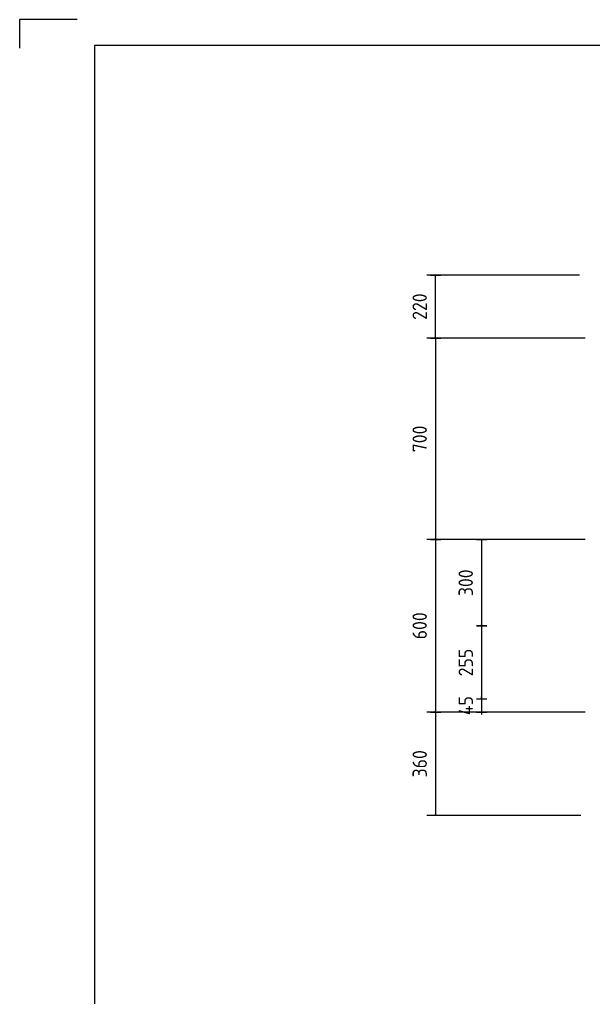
# Model space of a CAD drawing. Extents: x 0 to 420, y 0 to 297.
# Drawn here: x 0 to 99.7, y 127 to 297 of the extents above; entities that cross this region are included whole.
import ezdxf
from ezdxf.enums import TextEntityAlignment as Align

# ---------------------------------------------------------------- set-up
doc = ezdxf.new("R2010")
doc.units = 0
doc.header["$LTSCALE"] = 0.3
doc.layers.get('0').update_dxf_attribs({"linetype": 'CONTINUOUS'})
doc.layers.get('DEFPOINTS').update_dxf_attribs({"linetype": 'CONTINUOUS'})
for name, color, linetype in [('L18', 4, 'CONTINUOUS'), ('T25', 1, 'CONTINUOUS'), ('TBLK18', 4, 'CONTINUOUS'), ('TBLK25', 1, 'CONTINUOUS'), ('TBLK35', 3, 'CONTINUOUS'), ('TBLK50', 7, 'CONTINUOUS')]:
    doc.layers.add(name, color=color, linetype=linetype)
doc.styles.add('ISO', font='iso.shx')
doc.dimstyles.new('SIGNSDIM', dxfattribs={"dimtxt": 2.5, "dimasz": 0.2, "dimexe": 1.5, "dimexo": 2, "dimgap": 1.5, "dimtad": 1, "dimdec": 4, "dimlfac": 20, "dimrnd": 1, "dimdsep": 46, "dimtxsty": 'ISO', "dimblk": 'SGNDIM', "dimcen": 2.5, "dimse2": 1, "dimadec": 0, "dimazin": 0, "dimtfac": 1, "dimtdec": 4, "dimtix": 1, "dimtmove": 0, "dimatfit": 3, "dimldrblk": 'SGNDIM', "dimfxl": 1, "dimtolj": 1, "dimtzin": 0, "dimarcsym": 0})

# ---------------------------------------------------------------- blocks, each defined once
blk = doc.blocks.new('A3BBLK')
at = {"layer": 'TBLK25'}
for p, q in [((10, 297), (0, 297)), ((0, 297), (0, 292))]:
    blk.add_line(p, q, dxfattribs=at)
at = {"layer": 'TBLK50'}
for p, q in [((415.5, 292.5), (13, 292.5)), ((13, 292.5), (13, 4.5))]:
    blk.add_line(p, q, dxfattribs=at)
blk = doc.blocks.new('a3_in_vtblk std dwg')
blk.add_blockref('A3BBLK', (0, 0))
at = {"layer": 'TBLK18', "style": 'ISO'}
blk.add_attdef('MR_DIRECTORATE', text='', height=1.5, dxfattribs=at).set_placement((381.5, 68.12), align=Align.CENTER)
for tag, p in [('STREET_NAME', (355.51, 62.1)), ('SUBURB_POSTCODE', (388.49, 62.1)), ('TELEPHONE_NO.', (368.31, 59.84)), ('FAX_NO.', (393.56, 59.84))]:
    blk.add_attdef(tag, p, '', height=1.5, dxfattribs=at)
at = {"layer": 'TBLK25', "style": 'ISO'}
for tag, height, p in [('MR_BRANCH', 2, (381.5, 65.2)), ('ROAD_SECTION', 1.75, (384.5, 29.16)), ('SLK', 1.75, (384.5, 26.11)), ('CHAINAGE', 1.75, (384.5, 19.21))]:
    blk.add_attdef(tag, text='', height=height, dxfattribs=at).set_placement(p, align=Align.CENTER)
for tag, p, height in [('FILE_NUMBER', (371.77, 54.24), 2.5), ('DESIGNED_/_DRAWN', (371.77, 49.49), 2), ('VERIFIED', (371.77, 44.49), 2), ('APPROVED', (371.77, 39.49), 2), ('LOCAL_AUTHORITY', (370.48, 16.73), 1.25)]:
    blk.add_attdef(tag, p, '', height=height, dxfattribs=at)
at = {"layer": 'TBLK35', "style": 'ISO', "width": 0.9}
for tag, p in [('ROAD_PROJECT&NUMBER', (384.5, 32.23)), ('DRAWING_DESCRIPTION', (384.5, 22.29))]:
    blk.add_attdef(tag, text='', height=2.5, dxfattribs=at).set_placement(p, align=Align.CENTER)
at = {"layer": 'TBLK50', "style": 'ISO'}
blk.add_attdef('MRWA_DRG_NUMBER', (356.29, 6.08), '', height=5, dxfattribs=at)
blk = doc.blocks.new('SGNDIM')
for p, q in [((0, 0), (-1, 0)), ((0, 4.5), (0, -4.5))]:
    blk.add_line(p, q)
blk = doc.blocks.new('*D11')
at = {"layer": 'DEFPOINTS', "color": 0, "transparency": 16777216}
for p in [(99.57, 176.58), (72.29, 158.58), (99.57, 158.58)]:
    blk.add_point(p, dxfattribs=at)
at = {"layer": 'T25', "color": 0, "lineweight": -2, "transparency": 16777216}
for p, q in [((97.57, 176.58), (70.79, 176.58)), ((72.29, 176.38), (72.29, 158.78)), ((97.57, 158.58), (70.79, 158.58))]:
    blk.add_line(p, q, dxfattribs=at)
at = {"layer": 'T25', "color": 0, "lineweight": -2, "transparency": 16777216, "xscale": 0.2, "yscale": 0.2, "zscale": 0.2}
for p, rotation in [((72.29, 176.58), 90), ((72.29, 158.58), 270)]:
    blk.add_blockref('SGNDIM', p, dxfattribs=dict(at, rotation=rotation))
at = {"layer": 'T25', "color": 0, "transparency": 16777216, "insert": (69.54, 167.58), "char_height": 2.5, "attachment_point": 5, "rotation": 90, "style": 'ISO'}
blk.add_mtext('\\A1;360', dxfattribs=at)
blk = doc.blocks.new('*D9')
at = {"layer": 'DEFPOINTS', "color": 0, "transparency": 16777216}
for p in [(100.29, 241.57), (72.29, 206.57), (100.29, 206.57)]:
    blk.add_point(p, dxfattribs=at)
at = {"layer": 'T25', "color": 0, "lineweight": -2, "transparency": 16777216}
for p, q in [((98.29, 241.57), (70.79, 241.57)), ((72.29, 241.37), (72.29, 206.77)), ((98.29, 206.57), (70.79, 206.57))]:
    blk.add_line(p, q, dxfattribs=at)
at = {"layer": 'T25', "color": 0, "lineweight": -2, "transparency": 16777216, "xscale": 0.2, "yscale": 0.2, "zscale": 0.2}
for p, rotation in [((72.29, 241.57), 90), ((72.29, 206.57), 270)]:
    blk.add_blockref('SGNDIM', p, dxfattribs=dict(at, rotation=rotation))
at = {"layer": 'T25', "color": 0, "transparency": 16777216, "insert": (69.54, 224.07), "char_height": 2.5, "attachment_point": 5, "rotation": 90, "style": 'ISO'}
blk.add_mtext('\\A1;700', dxfattribs=at)
blk = doc.blocks.new('*D10')
at = {"layer": 'DEFPOINTS', "color": 0, "transparency": 16777216}
for p in [(100.29, 206.57), (72.29, 176.58), (100.29, 176.58)]:
    blk.add_point(p, dxfattribs=at)
at = {"layer": 'T25', "color": 0, "lineweight": -2, "transparency": 16777216}
for p, q in [((98.29, 206.57), (70.79, 206.57)), ((72.29, 206.37), (72.29, 176.78)), ((98.29, 176.58), (70.79, 176.58))]:
    blk.add_line(p, q, dxfattribs=at)
at = {"layer": 'T25', "color": 0, "lineweight": -2, "transparency": 16777216, "xscale": 0.2, "yscale": 0.2, "zscale": 0.2}
for p, rotation in [((72.29, 206.57), 90), ((72.29, 176.58), 270)]:
    blk.add_blockref('SGNDIM', p, dxfattribs=dict(at, rotation=rotation))
at = {"layer": 'T25', "color": 0, "transparency": 16777216, "insert": (69.54, 191.58), "char_height": 2.5, "attachment_point": 5, "rotation": 90, "style": 'ISO'}
blk.add_mtext('\\A1;600', dxfattribs=at)
blk = doc.blocks.new('*D8')
at = {"layer": 'DEFPOINTS', "color": 0, "transparency": 16777216}
for p in [(72.29, 252.58), (99.31, 252.58), (99.31, 241.57)]:
    blk.add_point(p, dxfattribs=at)
at = {"layer": 'T25', "color": 0, "lineweight": -2, "transparency": 16777216}
for p, q in [((97.31, 252.58), (70.79, 252.58)), ((72.29, 241.77), (72.29, 252.38)), ((97.31, 241.57), (70.79, 241.57))]:
    blk.add_line(p, q, dxfattribs=at)
at = {"layer": 'T25', "color": 0, "lineweight": -2, "transparency": 16777216, "xscale": 0.2, "yscale": 0.2, "zscale": 0.2}
for p, rotation in [((72.29, 252.58), 90), ((72.29, 241.57), 270)]:
    blk.add_blockref('SGNDIM', p, dxfattribs=dict(at, rotation=rotation))
at = {"layer": 'T25', "color": 0, "transparency": 16777216, "insert": (69.54, 247.08), "char_height": 2.5, "attachment_point": 5, "rotation": 90, "style": 'ISO'}
blk.add_mtext('\\A1;220', dxfattribs=at)
blk = doc.blocks.new('*D18')
at = {"layer": 'DEFPOINTS', "color": 0, "transparency": 16777216}
for p in [(85.56, 178.82), (80.29, 176.58), (85.56, 176.58)]:
    blk.add_point(p, dxfattribs=at)
at = {"layer": 'T25', "color": 0, "lineweight": -2, "transparency": 16777216}
for p, q in [((80.29, 179.02), (80.29, 179.22)), ((80.29, 178.82), (80.29, 176.58)), ((83.56, 176.58), (78.79, 176.58)), ((80.29, 176.38), (80.29, 176.18))]:
    blk.add_line(p, q, dxfattribs=at)
at = {"layer": 'T25', "color": 0, "lineweight": -2, "transparency": 16777216, "xscale": 0.2, "yscale": 0.2, "zscale": 0.2}
for p, rotation in [((80.29, 178.82), 270), ((80.29, 176.58), 90)]:
    blk.add_blockref('SGNDIM', p, dxfattribs=dict(at, rotation=rotation))
at = {"layer": 'T25', "color": 0, "transparency": 16777216, "insert": (77.54, 177.7), "char_height": 2.5, "attachment_point": 5, "rotation": 90, "style": 'ISO'}
blk.add_mtext('\\A1;45', dxfattribs=at)
blk = doc.blocks.new('*D19')
at = {"layer": 'DEFPOINTS', "color": 0, "transparency": 16777216}
for p in [(102.94, 191.56), (80.29, 178.82), (102.94, 178.82)]:
    blk.add_point(p, dxfattribs=at)
at = {"layer": 'T25', "color": 0, "lineweight": -2, "transparency": 16777216}
blk.add_line((80.29, 191.36), (80.29, 179.02), dxfattribs=at)
at = {"layer": 'T25', "color": 0, "lineweight": -2, "transparency": 16777216, "xscale": 0.2, "yscale": 0.2, "zscale": 0.2}
for p, rotation in [((80.29, 191.56), 90), ((80.29, 178.82), 270)]:
    blk.add_blockref('SGNDIM', p, dxfattribs=dict(at, rotation=rotation))
at = {"layer": 'T25', "color": 0, "transparency": 16777216, "insert": (77.54, 185.19), "char_height": 2.5, "attachment_point": 5, "rotation": 90, "style": 'ISO'}
blk.add_mtext('\\A1;255', dxfattribs=at)
blk = doc.blocks.new('*D20')
at = {"layer": 'DEFPOINTS', "color": 0, "transparency": 16777216}
for p in [(98.05, 206.57), (80.29, 191.56), (104.15, 191.56)]:
    blk.add_point(p, dxfattribs=at)
at = {"layer": 'T25', "color": 0, "lineweight": -2, "transparency": 16777216}
for p, q in [((96.05, 206.57), (78.79, 206.57)), ((80.29, 206.37), (80.29, 191.76))]:
    blk.add_line(p, q, dxfattribs=at)
at = {"layer": 'T25', "color": 0, "lineweight": -2, "transparency": 16777216, "xscale": 0.2, "yscale": 0.2, "zscale": 0.2}
for p, rotation in [((80.29, 206.57), 90), ((80.29, 191.56), 270)]:
    blk.add_blockref('SGNDIM', p, dxfattribs=dict(at, rotation=rotation))
at = {"layer": 'T25', "color": 0, "transparency": 16777216, "insert": (77.54, 199.06), "char_height": 2.5, "attachment_point": 5, "rotation": 90, "style": 'ISO'}
blk.add_mtext('\\A1;300', dxfattribs=at)

msp = doc.modelspace()

# ---------------------------------------------------------------- block references
at = {"layer": 'L18'}
msp.add_blockref('a3_in_vtblk std dwg', (0.0000004, -0.0000002), dxfattribs=at)

# ---------------------------------------------------------------- dimensions: what is measured, and where the dimension line sits
at = {"layer": 'T25'}
for base, p1, p2, override, picture, middle in [((72.2913013, 252.5836388), (99.3060412, 241.567902), (99.3060412, 252.5836388), {"dimse2": 0}, '*D8', (69.5413013, 247.0757704)), ((72.2913013, 206.567902), (100.2913013, 241.567902), (100.2913013, 206.567902), {"dimse2": 0}, '*D9', (69.5413013, 224.067902)), ((72.2913013, 176.5823251), (100.2913013, 206.567902), (100.2913013, 176.5823251), {"dimse2": 0}, '*D10', (69.5413013, 191.5751135)), ((80.2913013, 178.817902), (102.9376927, 191.5564971), (102.9376927, 178.817902), {"dimse1": 1}, '*D19', (77.5413013, 185.1871996)), ((80.2913013, 176.5823251), (85.5625564, 178.817902), (85.5625564, 176.5823251), {"dimse1": 1, "dimse2": 0}, '*D18', (77.5413013, 177.7001135)), ((72.2913013, 158.5823251), (99.5741465, 176.5823251), (99.5741465, 158.5823251), {"dimse2": 0}, '*D11', (69.5413013, 167.5823251))]:
    dim = msp.add_linear_dim(base=base, p1=p1, p2=p2, angle=90, dimstyle='SIGNSDIM', override=override, dxfattribs=at)
    dim.commit()
    dim.dimension.update_dxf_attribs({"geometry": picture, "text_midpoint": middle})
dim = msp.add_linear_dim(base=(80.2913013, 191.5564971), p1=(98.0483356, 206.567902), p2=(104.14781, 191.5564971), angle=90, dimstyle='SIGNSDIM', dxfattribs=at)
dim.commit()
dim.dimension.update_dxf_attribs({"geometry": '*D20', "text_midpoint": (77.5413013, 199.0621996)})

doc.saveas('drawing.dxf')
